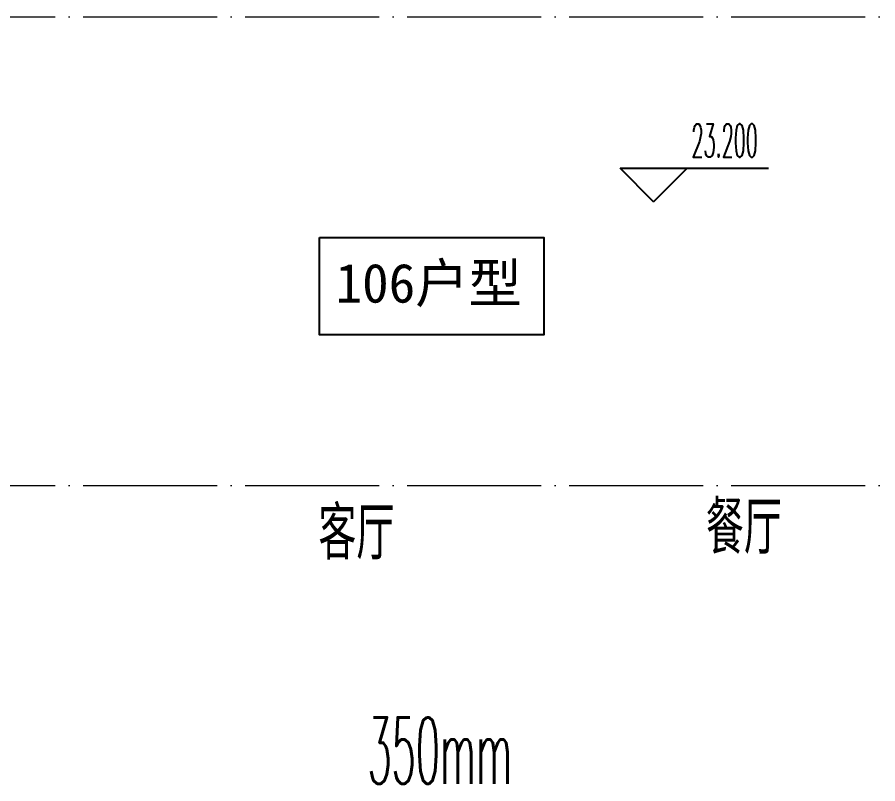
# Model space of a CAD drawing. Extents: x 27938 to 1042331, y -235042 to 1535213.
# Drawn here: x 711267 to 715123, y 367288 to 370724 of the extents above; entities that cross this region are included whole.
import ezdxf

# ---------------------------------------------------------------- set-up
doc = ezdxf.new("R2010")
doc.units = 0
doc.header["$LTSCALE"] = 1000
doc.header["$MEASUREMENT"] = 0
doc.linetypes.add('DOTE', pattern=[2.42, 2, -0.2, 0.02, -0.2])
for name, color, linetype in [('3.5方案汇报，与郭总、侯月琴确定户型_t8$0$2020.03.04 -1安徽标准化洋房户型(UA）_t8_t8$0$看线', 154, 'Continuous'), ('DIM_ELEV', 3, 'Continuous'), ('DIM_凝结', 3, 'Continuous'), ('PUB_TEXT', 4, 'Continuous')]:
    doc.layers.add(name, color=color, linetype=linetype)
doc.layers.add('DOTE', color=19, linetype='DOTE', lineweight=9)
doc.styles.add('_TCH_DIM', font='SIMPLEX.shx', dxfattribs={"width": 0.6, "oblique": 10, "bigfont": 'hztxt.shx'})
doc.styles.get("Standard").update_dxf_attribs({"font": 'gbenor.shx', "bigfont": 'gbcbig.shx'})
doc.styles.add('黑体', font='simhei.ttf')

# ---------------------------------------------------------------- blocks, each defined once
blk = doc.blocks.new('GFDGDGRDGRDG')
at = {"layer": 'DOTE', "linetype": 'DOTE', "ltscale": 0.3}
for p, q in [((626393.7, 368458.3), (573593.7, 368458.3)), ((626393.7, 366358.3), (573593.7, 366358.3))]:
    blk.add_line(p, q, dxfattribs=at)

msp = doc.modelspace()

# ---------------------------------------------------------------- linework, layer by layer
at = {"color": 8}
msp.add_lwpolyline([(712621.3, 369736.8), (713627.3, 369736.8), (713627.3, 369300.8), (712621.3, 369300.8)], close=True, dxfattribs=at)
at = {"layer": 'DIM_ELEV', "color": 8}
for p, q in [((714118.9, 369896.5), (713968.9, 370046.5)), ((713968.9, 370046.5), (714633.8, 370046.5)), ((714118.9, 369896.5), (714268.9, 370046.5))]:
    msp.add_line(p, q, dxfattribs=at)

# ---------------------------------------------------------------- block references
at = {"layer": '3.5方案汇报，与郭总、侯月琴确定户型_t8$0$2020.03.04 -1安徽标准化洋房户型(UA）_t8_t8$0$看线', "ltscale": 10}
msp.add_blockref('GFDGDGRDGRDG', (106822.9, 2265.4), dxfattribs=at)

# ---------------------------------------------------------------- texts
at = {"color": 8, "style": '黑体'}
msp.add_text('106户型', height=175, dxfattribs=at).set_placement((712693.3, 369444.6))
at = {"layer": 'DIM_ELEV', "color": 8, "style": '_TCH_DIM', "width": 0.423529}
msp.add_text('23.200', height=148.75, dxfattribs=at).set_placement((714288.6, 370096.6))
at = {"layer": 'DIM_凝结', "color": 7, "style": '_TCH_DIM', "width": 0.423529}
msp.add_text('350mm', height=297.5, dxfattribs=at).set_placement((712836.8, 367288.2))
at = {"layer": 'PUB_TEXT', "color": 8}
for s, p in [('客厅', (712616.4, 368292.9)), ('餐厅', (714353, 368317.9))]:
    msp.add_text(s, height=236.31, dxfattribs=at).set_placement(p)

doc.saveas('drawing.dxf')
